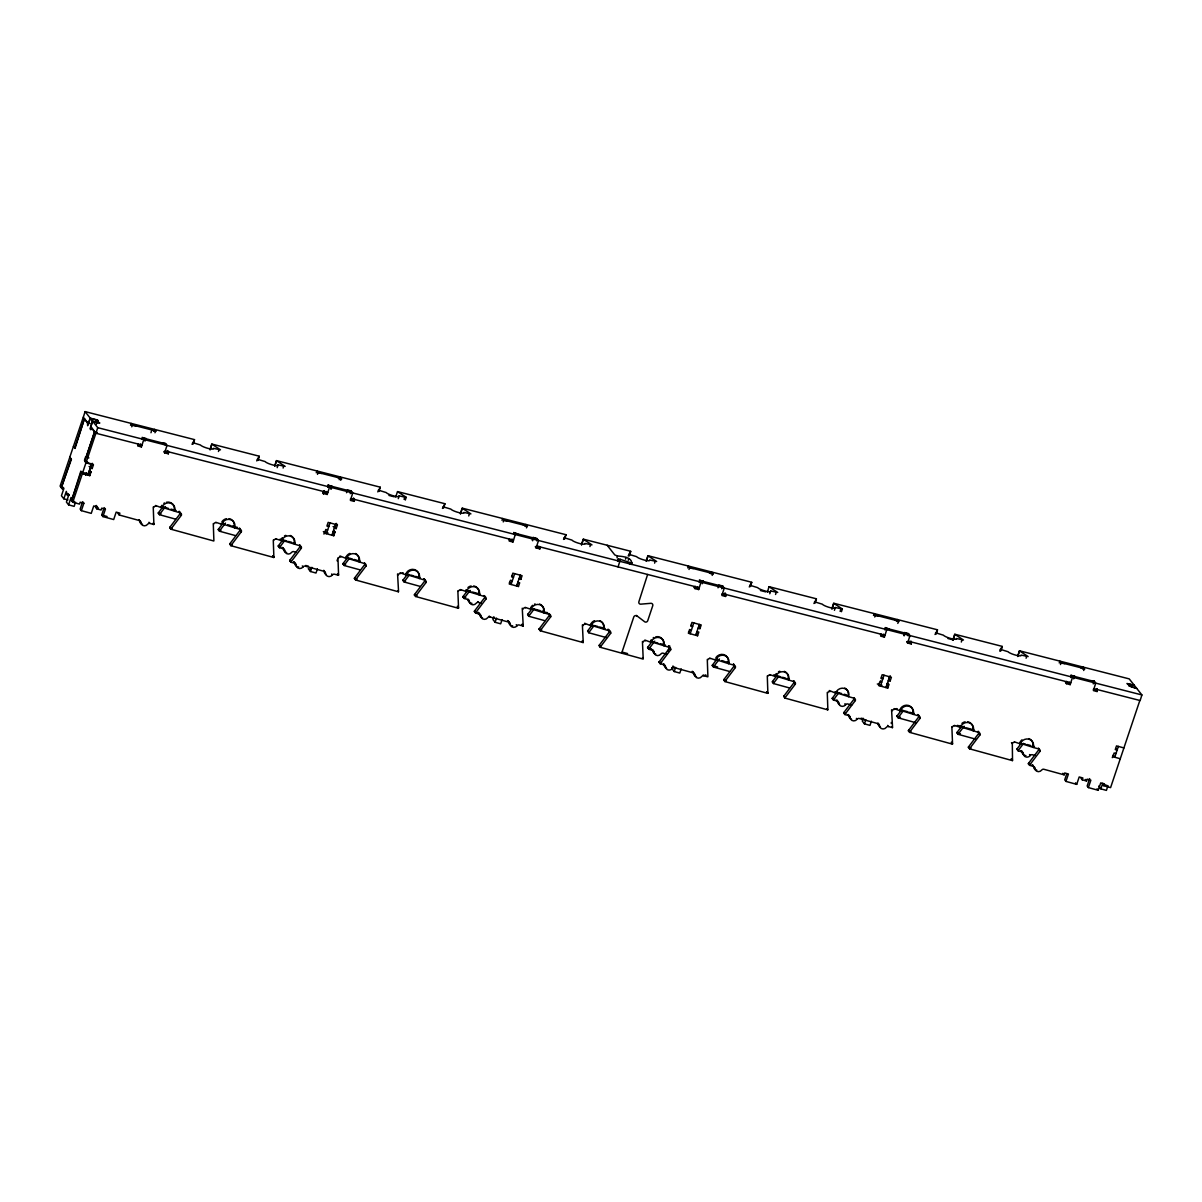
<?xml version="1.0" encoding="UTF-8"?>
<svg xmlns="http://www.w3.org/2000/svg" width="1202" height="1202" viewBox="0 0 1202 1202"><rect width="100%" height="100%" fill="white"/><g stroke="black" fill="none" stroke-linecap="round" stroke-linejoin="round"><path stroke-width="1.5" d="M405.299 500.047L406.186 497.252L397.667 491.753M83.329 417.199L85.087 411.61L194.484 439.616L193.056 444.154M85.087 411.61L90.225 418.131L88.467 423.72L83.284 417.199L69.806 457.151L71.444 459.224L61.332 487.712L71.023 458.848M96.265 424.291L97.152 421.496L99.826 422.999L92.614 421.151L90.856 426.74L95.995 433.261L142.031 445.04M96.566 422.773L97.437 419.979L90.225 418.131M92.614 421.151L97.753 427.672L86.018 462.815L93.41 464.843L92.163 468.555L90.315 468.044L89.173 471.439L91.021 471.95L89.789 475.646L82.382 473.618L81.165 472.055L71.549 500.663L72.766 502.226L79.542 504.089L80.158 502.226L83.855 503.247L81.375 510.655L91.247 513.374L93.726 505.967L97.422 506.974L96.806 508.837L101.088 510.009L101.704 508.161L105.4 509.167L102.921 516.59L113.694 519.549L116.173 512.127L119.869 513.149L119.238 514.997L139.447 520.556A1.983 1.878 -38.3 0 1 140.784 522.269A3.982 3.756 -38.3 0 0 147.741 524.192A1.983 1.878 -38.3 0 1 149.889 523.426L153.796 524.508A1.998 1.878 -38.3 0 0 153.886 523.952L153.225 507.019M130.522 425.268L131.123 423.404L132.761 425.478L136.066 425.899M131.754 426.815L132.34 424.952L155.554 430.902L154.968 432.765M146.283 438.865L142.152 437.393L143.789 439.466L141.43 446.904L137.719 445.957L137.929 443.613M141.43 446.904L140.213 445.356L140.649 443.959M142.121 439.301L142.557 437.904L165.771 443.854L165.335 445.251M144.991 441.134L145.878 438.339M150.971 432.735L151.843 429.94L155.975 431.413L154.337 429.339L153.736 431.202M168.49 451.366L168.37 453.8L164.644 452.853L167.003 445.401L165.38 443.328L162.075 442.892M168.37 453.8L167.138 452.252L167.694 450.51M192.035 444.319L194.529 439.752M209.959 449.623L211.732 444.034L259.151 456.174L257.829 460.366M210.155 449.788L211.928 444.199L220.477 449.833L213.415 448.331A6.972 1.352 17.5 0 1 208.352 448.481A6.972 1.352 17.5 0 1 200.418 444.995L192.59 442.576M218.448 451.501L218.989 449.758M256.702 460.877L259.181 456.294L257.859 460.486M274.627 466.166L276.385 460.591L380.238 487.171L378.946 491.483M275.048 465.64L276.58 460.757L285.144 466.391L278.083 464.873A6.972 1.352 17.5 0 1 273.019 465.024A6.972 1.352 17.5 0 1 265.086 461.553L257.348 459.239M277.196 467.668L278.083 464.873M283.101 468.044L283.657 466.301M316.276 472.807L316.862 470.944L318.5 473.017L321.805 473.453M317.508 474.369L318.094 472.506L341.308 478.441L340.722 480.304M331.151 489.199L332.022 486.404L327.906 484.932L329.543 487.005L327.184 494.458L323.473 493.511L323.593 491.062M327.184 494.458L325.952 492.895L326.403 491.513M327.725 487.321L328.311 485.458L351.525 491.393L350.939 493.256M330.73 488.673L331.617 485.878M339.204 479.688L340.076 476.893L341.714 478.967L337.597 477.495M346.522 492.715L347.408 489.92L351.119 490.882L352.757 492.955L350.398 500.393L354.109 501.354L354.695 499.491L353.704 498.229M350.233 493.676L351.119 490.882M354.109 501.354L352.877 499.792L353.358 498.289M377.774 491.873L380.268 487.291M395.713 497.162L397.471 491.573L444.89 503.713L443.613 508.04M398.283 498.665L399.169 495.87L406.201 497.418M404.082 499.386L404.743 497.297M442.441 508.416L444.935 503.848M460.366 513.72L462.139 508.13L565.977 534.71L564.549 539.247M460.561 513.885L462.334 508.296L470.899 513.9L463.837 512.428A6.972 1.352 17.5 0 1 458.758 512.578A6.972 1.352 17.5 0 1 450.825 509.092L443.102 506.778M468.735 515.943L469.396 513.855M502.015 520.361L502.616 518.498L504.254 520.571L507.56 520.992M503.247 521.908L503.833 520.045L527.047 525.995L526.461 527.858M517.777 533.943L513.645 532.486L515.282 534.559L512.923 541.997L509.212 541.05L509.423 538.706M512.923 541.997L511.706 540.449L512.142 539.052M513.615 534.394L514.05 532.997L537.264 538.947L536.678 540.81M525.229 526.296L525.83 524.433L527.468 526.506L523.336 525.034M532.261 540.269L533.147 537.474L536.858 538.421L538.496 540.494L536.137 547.947L539.863 548.893L540.449 547.03M532.681 540.78L533.147 537.474M539.863 548.893L538.962 546.294M563.528 539.413L566.022 534.845M581.452 544.716L583.21 539.127L630.644 551.267L629.202 555.805M581.648 544.882L583.406 539.292L591.97 544.882L584.908 543.424A6.972 1.352 17.5 0 1 579.845 543.574A6.972 1.352 17.5 0 1 571.912 540.089L564.069 537.67M589.927 546.594L590.482 544.837M617.002 557.758L617.543 556C621.81 556.331 633.274 557.067 631.546 564.459M619.586 561.033L620.142 559.291L618.189 558.975M618.068 566.893L619.826 561.319L618.113 559.14L617.588 560.913M625.461 559.155L626.017 557.412M628.18 555.97L630.674 551.387L629.352 555.579M628.24 560.267L628.796 558.524M629.548 564.339L630.103 562.596L620.142 559.291M646.12 561.259L647.878 555.685L751.716 582.264L750.439 586.576M646.526 560.733L648.073 555.85L656.638 561.484L649.576 559.967A6.972 1.352 17.5 0 1 644.512 560.117A6.972 1.352 17.5 0 1 636.579 556.646L628.841 554.317M647.623 574.466L638.878 601.736A1.983 1.878 -38.3 0 0 640.651 604.17L650.958 603.299A1.983 1.878 -38.3 0 1 652.746 605.718L647.728 620.713A1.983 1.878 -38.3 0 1 644.753 621.825L636.354 615.424M654.594 563.137L655.15 561.394M687.769 567.9L688.355 566.037L689.993 568.11L693.299 568.546M689.001 569.463L689.587 567.599L712.801 573.534L712.215 575.397M703.516 581.498L699.399 580.025L701.036 582.099L698.678 589.551L694.966 588.589L695.162 586.245M698.678 589.551L697.746 587.057M699.218 582.414L699.804 580.551L723.018 586.486L722.432 588.349M702.223 583.766L703.11 580.972M710.983 573.85L711.569 571.987L713.207 574.06L709.09 572.588M718.015 587.808L718.901 585.013L722.612 585.975L724.25 588.048L721.891 595.486L725.602 596.447L726.188 594.584L725.122 593.217M721.726 588.755L722.612 585.975M725.602 596.447L724.385 594.885L724.926 593.142M749.267 586.967L751.761 582.384M767.507 592.075L768.964 586.666L816.383 598.806L815.106 603.134M769.776 593.758L770.662 590.963L777.724 592.436L769.16 586.846M775.56 594.479L776.222 592.391M813.934 603.509L816.428 598.942M831.859 608.813L833.632 603.224L937.47 629.803L936.178 634.115M832.054 608.978L833.827 603.389L842.377 609.023L835.315 607.521A6.972 1.352 17.5 0 1 830.251 607.671A6.972 1.352 17.5 0 1 822.318 604.185L814.52 601.811M834.443 610.315L835.315 607.521M840.123 611.382L840.889 608.948M841.46 611.698L842.347 608.903M873.508 615.454L874.109 613.591L875.732 615.649L879.038 616.085M874.74 617.002L875.326 615.139L898.54 621.088L897.804 623.402M889.27 629.037L885.138 627.579L886.776 629.638L884.417 637.09L880.705 636.143L880.916 633.8M884.417 637.09L883.2 635.542L883.635 634.145M884.957 629.953L885.543 628.09L908.757 634.04L908.171 635.903M896.737 621.389L897.323 619.526L898.961 621.599L894.829 620.127M903.754 635.362L904.64 632.568L908.351 633.514L909.989 635.588L907.63 643.04L911.356 643.987L911.251 641.252M904.159 635.873L904.64 632.568M911.356 643.987L910.485 641.267M935.021 634.506L937.5 629.938M952.946 639.81L954.704 634.22L1002.137 646.36L1000.695 650.898M953.141 639.975L954.899 634.386L963.463 640.02L956.401 638.502A6.972 1.352 17.5 0 1 951.338 638.653A6.972 1.352 17.5 0 1 943.405 635.182L935.562 632.763M961.315 642.033L961.976 639.93M999.673 651.063L1002.168 646.481L1000.845 650.673M1017.613 656.352L1019.371 650.763L1129.234 678.89L1141.9 694.951L1140.142 700.541L1093.97 688.716M1017.809 656.517L1019.566 650.943L1028.131 656.562L1021.069 655.06A6.972 1.352 17.5 0 1 1015.99 655.21A6.972 1.352 17.5 0 1 1008.072 651.739L1000.229 649.32M1026.087 658.23L1026.643 656.487M1059.263 662.993L1059.848 661.13L1061.486 663.203L1064.792 663.639M1060.495 664.541L1061.081 662.678L1084.294 668.628L1083.708 670.491M1075.009 676.591L1070.892 675.118L1072.515 677.192L1070.171 684.644L1066.459 683.683L1066.655 681.339M1070.171 684.644L1069.239 682.15M1070.712 677.492L1071.298 675.629L1094.511 681.579L1093.925 683.442M1073.717 678.86L1074.603 676.065M1082.476 668.928L1083.062 667.08L1084.7 669.138L1080.583 667.681M1093.219 683.848L1094.105 681.053L1090.8 680.632M1097.306 689.182L1097.095 691.526L1093.384 690.579L1095.728 683.127L1094.105 681.053M1097.095 691.526L1095.878 689.978L1096.84 688.596M73.427 446.348L75.05 448.421L84.35 418.897L87.445 422.819L87.656 425.718L90.135 418.296L95.664 419.829L98.053 422.849L92.509 421.316L90.135 418.296M67.973 499.942L63.826 498.8L66.305 491.393L67.447 495.479L68.078 493.631L68.89 494.668L66.41 502.075L68.589 504.84L74.133 506.373L75.531 502.196M92.509 421.316L90.03 428.738L90.856 429.775L91.472 427.912L94.567 431.849L97.347 432.615M68.589 504.84L71.068 497.433L71.549 500.663L74.314 501.429M71.549 500.663L80.834 471.139L82.472 473.212L88.016 474.745L91.637 463.927L86.093 462.409L84.456 460.336L85.703 456.625L88.873 457.902M86.108 457.151L94.567 431.849L84.786 461.252L86.018 462.815M82.472 473.212L86.093 462.409M85.552 475.136L86.379 472.671L88.016 474.745M89.789 475.646L88.557 474.099L89.804 470.388L91.021 471.95M92.163 468.555L90.931 466.992L92.178 463.281L93.41 464.843M96.806 508.837L95.574 507.274L96.19 505.426L97.422 506.974M102.921 516.59L101.689 515.027L104.168 507.62L105.4 509.167M323.398 493.992L324.525 490.611M317.388 568.862L316.006 573.023L310.462 571.506L311.859 567.329M323.939 534.094L324.765 531.63L326.403 533.703L330.024 522.885M331.947 535.221L335.568 524.403M336.169 528.625L334.937 527.062L336.184 523.366L337.416 524.913L336.169 528.625L334.321 528.114M333.795 535.731L335.027 532.02L333.81 530.473L332.563 534.169L333.795 535.731L324.555 533.192L325.802 529.481L327.65 529.992M493.872 616.731L492.94 619.511L495.119 622.29L500.663 623.808L502.06 619.631M495.119 622.29L496.516 618.113M514.681 573.67L511.075 584.472L509.438 582.399M516.605 586.005L520.226 575.187M518.062 582.489L517.236 584.953L518.453 586.516L519.7 582.805L517.852 582.294M520.436 575.382L519.61 577.846L520.842 579.409L522.074 575.698L512.848 573.159L511.601 576.87L513.449 577.366L512.217 575.818M621.674 653.167L633.755 617.032A1.983 1.878 -38.3 0 1 636.729 615.905M668.102 651.033L669.799 645.985M672.985 665.998L672.068 668.778L674.247 671.542L679.791 673.06L681.188 668.898M674.247 671.542L675.644 667.365M693.809 622.921L690.188 633.739L688.566 631.666M695.733 635.257L699.354 624.454M697.175 631.741L696.349 634.22L697.581 635.768L698.828 632.057L696.98 631.546M699.564 624.634L698.738 627.113L699.955 628.661L701.202 624.95L691.961 622.411L690.729 626.122L692.577 626.633L691.345 625.07M863.201 718.3L862.27 721.08L864.448 723.844L869.993 725.377L871.39 721.2M864.448 723.844L865.846 719.682M884.011 675.223L880.405 686.042L878.767 683.968M885.934 687.559L889.555 676.756M887.797 682.811L886.565 686.522L887.782 688.07L889.029 684.359L887.181 683.863M890.171 675.704L888.939 679.415L890.156 680.963L891.403 677.267L882.163 674.728L880.931 678.424L882.779 678.935L881.547 677.387M1032.383 765.043L1034.787 768.123A3.982 3.756 -38.3 0 0 1041.743 770.031A1.983 1.878 -38.3 0 1 1043.907 769.28L1064.116 774.839L1064.732 772.976L1068.428 773.998L1065.949 781.405L1076.707 784.365L1079.201 776.958L1082.882 777.979L1082.266 779.828L1086.548 780.999L1087.164 779.151L1090.86 780.173L1088.381 787.58L1098.252 790.3L1100.732 782.878L1104.428 783.899L1103.812 785.747L1110.588 787.611L1139.842 700.465M1066.7 773.923L1064.717 779.858L1065.949 781.405M1089.643 778.611L1087.149 786.033L1088.381 787.58M1107.793 786.213L1106.411 790.39L1100.867 788.858L1102.73 783.298M1112.286 757.636L1113.112 755.157L1114.75 757.23L1118.371 746.412M69.791 457.301L60.1 486.164L62.489 489.184L63.105 487.336L63.916 488.373L61.437 495.78L63.826 498.8M74.659 448.045L84.501 418.747M72.766 502.226L82.382 473.618M175.552 519.129L159.49 514.711L158.258 513.149A1.998 1.878 -38.3 0 1 158.514 512.653L162.976 506.748M159.49 514.711A1.998 1.878 -38.3 0 1 159.746 514.201L165.485 506.613M213.28 523.621L213.881 540.449A1.998 1.878 -38.3 0 1 213.776 540.99L170.939 529.211L169.707 527.663A1.998 1.878 -38.3 0 1 169.963 527.152L180.15 513.66A1.983 1.878 -38.3 0 0 180.195 512.563M170.939 529.211A1.998 1.878 -38.3 0 1 171.195 528.7L181.382 515.222A1.983 1.878 -38.3 0 0 180.15 512.863L179.008 511.406M235.547 535.626L219.47 531.209L218.253 529.646A1.998 1.878 -38.3 0 1 218.509 529.135L222.956 523.246M219.47 531.209A1.998 1.878 -38.3 0 1 219.726 530.698L225.465 523.11M273.275 540.104L273.861 556.947A1.998 1.878 -38.3 0 1 273.755 557.488L230.919 545.708L229.687 544.16A1.998 1.878 -38.3 0 1 229.943 543.65L240.145 530.157A1.983 1.878 -38.3 0 0 239.694 528.249M230.919 545.708A1.998 1.878 -38.3 0 1 231.175 545.197L241.362 531.72A1.983 1.878 -38.3 0 0 240.145 529.361L239.303 528.294M296.233 552.319L293.799 551.643A1.983 1.878 -38.3 0 0 291.65 552.394A3.982 3.756 -38.3 0 1 284.679 550.486A1.983 1.878 -38.3 0 0 283.356 548.773L279.465 547.706L278.233 546.144A1.998 1.878 -38.3 0 1 278.488 545.633L282.951 539.743M284.814 540.449L279.72 547.195L278.488 545.633M337.957 557.893L338.558 574.736A1.998 1.878 -38.3 0 1 338.453 575.277L334.562 574.21A1.983 1.878 -38.3 0 0 332.413 574.962A3.982 3.756 -38.3 0 1 325.441 573.053A1.983 1.878 -38.3 0 0 324.119 571.341L305.248 566.157A1.983 1.878 -38.3 0 0 303.084 566.908A3.982 3.756 -38.3 0 1 296.128 564.985A1.983 1.878 -38.3 0 0 294.806 563.272L290.899 562.205L289.682 560.658A1.983 1.878 -38.3 0 1 289.937 560.147L300.124 546.655A1.983 1.878 -38.3 0 0 299.929 545.032M290.899 562.205A1.983 1.878 -38.3 0 1 291.154 561.695L301.356 548.217A1.983 1.878 -38.3 0 0 300.124 545.858L299.508 545.077M360.224 569.913L344.148 565.496L342.931 563.933A1.998 1.878 -38.3 0 1 343.186 563.422L347.648 557.533M344.148 565.496A1.998 1.878 -38.3 0 1 344.403 564.985L349.512 558.239M397.562 573.91L398.538 591.234A1.998 1.878 -38.3 0 1 398.433 591.775L355.597 579.995L354.38 578.447A1.998 1.878 -38.3 0 1 354.62 577.937L364.822 564.444A1.983 1.878 -38.3 0 0 364.792 563.167M355.597 579.995A1.998 1.878 -38.3 0 1 355.852 579.484L366.039 566.007A1.983 1.878 -38.3 0 0 364.822 563.648L364.431 563.152M420.204 586.411L404.142 581.993L402.91 580.431A1.998 1.878 -38.3 0 1 403.166 579.92L407.628 574.03M404.142 581.993A1.998 1.878 -38.3 0 1 404.398 581.483L409.491 574.736M457.857 590.798L458.533 607.716A1.998 1.878 -38.3 0 1 458.428 608.272L415.576 596.492L414.359 594.945A1.998 1.878 -38.3 0 1 414.615 594.434L424.802 580.942A1.983 1.878 -38.3 0 0 424.066 578.793M415.576 596.492A1.998 1.878 -38.3 0 1 415.832 595.982L426.034 582.504A1.983 1.878 -38.3 0 0 424.802 580.13L423.735 578.778M481.386 603.224L478.471 602.427A1.983 1.878 -38.3 0 0 476.308 603.179A3.982 3.756 -38.3 0 1 469.351 601.27A1.983 1.878 -38.3 0 0 468.014 599.558L464.122 598.476L462.905 596.928A1.998 1.878 -38.3 0 1 463.161 596.417L467.608 590.513M464.122 598.476A1.998 1.878 -38.3 0 1 464.378 597.98L470.117 590.392M482.498 617.708A3.982 3.756 -38.3 0 1 479.568 614.222L475.571 612.99L474.339 611.427A1.983 1.878 -38.3 0 1 474.595 610.932L484.782 597.439A1.983 1.878 -38.3 0 0 484.466 595.651M475.571 612.99A1.983 1.878 -38.3 0 1 475.827 612.479L486.014 598.987A1.983 1.878 -38.3 0 0 484.782 596.628L483.94 595.561M544.882 620.698L528.82 616.265L527.588 614.718A1.998 1.878 -38.3 0 1 527.843 614.207L531.675 609.159M528.82 616.265A1.998 1.878 -38.3 0 1 529.075 615.77L534.169 609.023M582.384 624.89L583.21 642.003A1.998 1.878 -38.3 0 1 583.105 642.559L540.269 630.78L539.037 629.217A1.998 1.878 -38.3 0 1 539.292 628.721L549.479 615.229A1.983 1.878 -38.3 0 0 549.284 613.606M540.269 630.78A1.998 1.878 -38.3 0 1 540.524 630.269L550.711 616.791A1.983 1.878 -38.3 0 0 549.479 614.417L548.863 613.651M606.649 637.676L588.8 632.763L587.583 631.215A1.998 1.878 -38.3 0 1 587.838 630.704L592.285 624.8M588.8 632.763A1.998 1.878 -38.3 0 1 589.055 632.252L594.149 625.521M642.439 641.477L643.19 658.501A1.998 1.878 -38.3 0 1 643.085 659.057L600.249 647.277L599.017 645.714A1.998 1.878 -38.3 0 1 599.272 645.204L609.474 631.726A1.983 1.878 -38.3 0 0 609.444 630.449M600.249 647.277A1.998 1.878 -38.3 0 1 600.504 646.766L610.691 633.274A1.983 1.878 -38.3 0 0 609.474 630.915L609.083 630.434M667.02 654.279L663.128 653.212A1.983 1.878 -38.3 0 0 660.98 653.963A3.982 3.756 -38.3 0 1 654.008 652.055A1.983 1.878 -38.3 0 0 652.686 650.342L648.795 649.26L647.562 647.713A1.998 1.878 -38.3 0 1 647.818 647.202L652.28 641.297M648.795 649.26A1.998 1.878 -38.3 0 1 649.05 648.749L654.774 641.162M707.287 659.462L707.888 676.29A1.998 1.878 -38.3 0 1 707.783 676.846L703.891 675.779A1.983 1.878 -38.3 0 0 701.728 676.531A3.982 3.756 -38.3 0 1 694.771 674.622A1.983 1.878 -38.3 0 0 693.449 672.91L674.577 667.711A1.983 1.878 -38.3 0 0 672.414 668.477A3.982 3.756 -38.3 0 1 665.457 666.554A1.983 1.878 -38.3 0 0 664.12 664.841L660.229 663.774L659.012 662.212A1.998 1.878 -38.3 0 1 659.267 661.701L669.454 648.224A1.983 1.878 -38.3 0 0 668.718 646.075M660.229 663.774A1.998 1.878 -38.3 0 1 660.484 663.264L670.686 649.771A1.983 1.878 -38.3 0 0 669.454 647.412L668.372 646.06M729.554 671.467L713.477 667.05L712.26 665.502A1.998 1.878 -38.3 0 1 712.516 664.991L716.963 659.087M713.477 667.05A1.998 1.878 -38.3 0 1 713.733 666.539L719.472 658.966M767.282 675.96L767.868 692.788A1.998 1.878 -38.3 0 1 767.762 693.344L724.926 681.564L723.694 680.001A1.998 1.878 -38.3 0 1 723.95 679.491L734.152 666.013A1.983 1.878 -38.3 0 0 733.701 664.09M724.926 681.564A1.998 1.878 -38.3 0 1 725.182 681.053L735.369 667.561A1.983 1.878 -38.3 0 0 734.152 665.202L733.31 664.135M789.534 687.965L773.472 683.547L772.24 682A1.998 1.878 -38.3 0 1 772.495 681.489L776.958 675.584M773.472 683.547A1.998 1.878 -38.3 0 1 773.727 683.037L778.821 676.305M827.261 692.457L827.847 709.285A1.998 1.878 -38.3 0 1 827.757 709.841L784.906 698.062L783.689 696.499A1.998 1.878 -38.3 0 1 783.944 695.988L794.131 682.511A1.983 1.878 -38.3 0 0 793.936 680.873M784.906 698.062A1.998 1.878 -38.3 0 1 785.161 697.551L795.363 684.058A1.983 1.878 -38.3 0 0 794.131 681.699L793.515 680.918M851.692 705.063L847.801 703.981A1.983 1.878 -38.3 0 0 845.637 704.748A3.982 3.756 -38.3 0 1 838.68 702.824A1.983 1.878 -38.3 0 0 837.343 701.112L833.452 700.045L832.22 698.497A1.998 1.878 -38.3 0 1 832.475 697.986L836.938 692.082M833.452 700.045A1.998 1.878 -38.3 0 1 833.707 699.534L838.801 692.788M891.568 709.766L892.545 727.075A1.998 1.878 -38.3 0 1 892.455 727.631L888.548 726.549A1.983 1.878 -38.3 0 0 886.4 727.315A3.982 3.756 -38.3 0 1 879.428 725.392A1.983 1.878 -38.3 0 0 878.106 723.679L859.235 718.495A1.983 1.878 -38.3 0 0 857.086 719.247A3.982 3.756 -38.3 0 1 850.114 717.339A1.983 1.878 -38.3 0 0 848.792 715.626L844.901 714.544L843.669 712.996A1.998 1.878 -38.3 0 1 843.924 712.486L854.111 699.008A1.983 1.878 -38.3 0 0 854.096 697.716M844.901 714.529A1.998 1.878 -38.3 0 1 845.156 714.048L855.343 700.556A1.983 1.878 -38.3 0 0 854.111 698.197L853.736 697.716M915.999 722.748L898.149 717.834L896.917 716.287A1.998 1.878 -38.3 0 1 897.173 715.776L901.635 709.871M898.149 717.834A1.998 1.878 -38.3 0 1 898.405 717.324L903.498 710.577M951.864 726.639L952.54 743.572A1.998 1.878 -38.3 0 1 952.435 744.128L909.583 732.349L908.366 730.786A1.998 1.878 -38.3 0 1 908.622 730.275L918.809 716.798A1.983 1.878 -38.3 0 0 917.907 714.559M909.583 732.349A1.998 1.878 -38.3 0 1 909.839 731.838L920.041 718.345A1.983 1.878 -38.3 0 0 918.809 715.986L917.742 714.619M975.979 739.23L958.129 734.332L956.912 732.784A1.983 1.878 -38.3 0 1 957.168 732.273L961.615 726.369L964.755 727.405M958.129 734.332A1.983 1.878 -38.3 0 1 958.385 733.821L964.124 726.233M1011.468 742.641L1012.309 743.707L1012.52 760.055A1.998 1.878 -38.3 0 1 1012.43 760.611L969.578 748.831L968.346 747.283A1.983 1.878 -38.3 0 1 968.602 746.773L978.789 733.295A1.983 1.878 -38.3 0 0 978.353 731.372M969.578 748.831A1.983 1.878 -38.3 0 1 969.834 748.335L980.021 734.843A1.983 1.878 -38.3 0 0 978.789 732.484L977.947 731.417M1035.057 755.472L1032.458 754.751A1.983 1.878 -38.3 0 0 1030.309 755.517A3.982 3.756 -38.3 0 1 1023.338 753.594A1.983 1.878 -38.3 0 0 1022.016 751.881L1018.124 750.814L1016.892 749.252A1.998 1.878 -38.3 0 1 1017.147 748.756L1020.979 743.692M1018.124 750.814A1.998 1.878 -38.3 0 1 1018.379 750.303L1023.473 743.557M1034.787 768.123A1.983 1.878 -38.3 0 0 1033.45 766.41L1029.573 765.313L1028.341 763.766A1.998 1.878 -38.3 0 1 1028.596 763.255L1038.783 749.763A1.983 1.878 -38.3 0 0 1038.678 748.305M1029.573 765.298A1.998 1.878 -38.3 0 1 1029.813 764.803L1040.015 751.325A1.983 1.878 -38.3 0 0 1038.783 748.966L1038.243 748.29M632.087 562.897L630.103 562.596M617.452 555.985L614.793 554.933L607.16 545.257M1134.372 685.41L1126.95 683.502L1129.625 685.02M96.4 420.55L98.264 421.016L97.437 419.979M388.922 495.434L394.331 496.817M760.415 590.528L765.824 591.91M947.957 638.532L953.381 639.915M1130.361 685.966L1128.513 685.501L1136.761 688.43M97.753 427.672L1141.9 694.951M165.245 450.99L327.77 492.595M350.984 498.529L513.524 540.134M536.738 546.084L699.263 587.688M722.477 593.623L885.003 635.227M908.231 641.177L1070.757 682.781M137.659 444.71L140.213 445.356M164.118 451.471L167.138 452.252M322.707 492.069L325.952 492.895M350.338 499.146L352.877 499.792M509.152 539.788L511.706 540.449M535.386 546.504L538.631 547.346M694.2 587.162L697.445 587.988M721.831 594.239L724.385 594.885M880.405 634.821L883.2 635.542M906.879 641.598L910.124 642.439M1065.453 682.195L1068.939 683.082M1093.324 689.317L1095.878 689.978M1134.147 685.305L1128.603 683.788L1130.992 686.808L1136.521 688.325M87.445 422.819L90.225 423.585M337.416 524.913L328.176 522.374L326.944 526.085L328.777 526.596L327.56 525.034M333.104 526.566L334.937 527.062M518.994 578.898L520.842 579.409M698.107 628.15L699.955 628.661M888.323 680.452L890.156 680.963M84.786 461.252L87.566 462.019M1123.9 747.944L1116.508 745.901L1115.261 749.612L1117.109 750.123L1115.892 748.576M333.194 531.509L335.027 532.02M512.307 580.776L510.459 580.265L509.227 583.977L518.453 586.516M691.435 630.028L689.587 629.517L688.355 633.229L697.581 635.768M89.098 466.481L90.931 466.992M323.338 531.63L327.951 532.907M877.325 683.983L881.937 685.245M887.782 688.07L878.557 685.531L879.789 681.819L881.637 682.33L880.42 680.783M1115.967 753.519L1114.134 753.008L1112.887 756.719L1120.279 758.747M81.165 472.055L88.557 474.099M162.075 506.673L165.305 507.56M166.116 507.785L168.535 508.446M170.969 509.122L176.153 510.55M222.866 523.396L225.3 524.057M227.719 524.718L230.138 525.394M231.761 525.83L235.111 526.746M236.148 527.047L237.53 527.423M280.081 539.127L282.861 539.878M284.468 540.329L286.902 540.99M288.51 541.441L291.74 542.327M293.363 542.778L295.091 543.244M345.936 557.232L348.355 557.893M349.977 558.344L352.396 559.005M354.019 559.456L357.249 560.342M358.752 560.748L360.134 561.139M402.339 572.738L403.376 573.023M406.727 573.955L409.146 574.616M410.768 575.067L413.999 575.953M415.607 576.389L420.114 577.636M468.329 590.888L470.748 591.549M472.371 592L475.601 592.887M476.413 593.112L480.094 594.134M533.823 608.903L537.054 609.79M537.865 610.015L540.299 610.676M541.907 611.127L545.137 612.013M546.519 612.389L547.571 612.674M590.588 624.514L593.007 625.175M594.629 625.626L597.86 626.512M599.467 626.948L601.886 627.624M602.698 627.835L605.132 628.511M607.896 629.262L608.242 629.367A1.983 1.878 -38.3 0 1 608.873 629.683M651.379 641.222L654.609 642.108M656.217 642.559L657.84 643.01M660.259 643.671L665.457 645.098M716.873 659.237L719.307 659.898M721.726 660.574L724.145 661.235M725.768 661.686L729.118 662.602M773.742 674.878L776.868 675.734M778.475 676.185L780.909 676.846M782.517 677.282L785.747 678.183M787.37 678.619L789.098 679.1M838.47 692.668L835.225 691.781A6.972 6.566 -38.3 0 0 835.044 692.337L835.645 693.118A6.972 6.566 -38.3 0 1 844.285 688.4A6.972 6.566 -38.3 0 1 848.582 696.679L854.111 698.197M839.266 692.893L841.701 693.569M844.12 694.23L846.539 694.891M896.346 708.594L897.383 708.88M900.734 709.796L903.153 710.457M904.775 710.908L908.006 711.794M909.613 712.245L914.121 713.477M957.378 725.377L958.76 725.753M966.378 727.856L969.608 728.743M970.42 728.953L974.101 729.975M1023.127 743.437L1025.561 744.113M1027.169 744.549L1030.399 745.435M1032.022 745.886L1034.441 746.547M161.924 505.291A6.972 6.566 -38.3 0 0 161.068 507.004L180.15 512.863M234.6 527.828L221.063 523.501L221.679 524.282A6.972 6.566 -38.3 0 1 230.303 519.564A6.972 6.566 -38.3 0 1 234.6 527.828L240.145 529.361M282.305 537.73A6.972 6.566 -38.3 0 0 281.043 539.998L300.124 545.858M349.812 553.401A6.972 6.566 -38.3 0 0 345.74 557.788L364.822 563.648M418.657 577.831A6.972 6.566 -38.3 0 0 414.359 569.568A6.972 6.566 -38.3 0 0 405.72 574.286L424.802 580.13M466.211 589.626A6.972 6.566 -38.3 0 0 465.715 590.783L484.782 596.628M543.935 612.9L530.398 608.573L531.014 609.339A6.972 6.566 -38.3 0 1 539.653 604.636A6.972 6.566 -38.3 0 1 543.935 612.9L549.479 614.417M594.464 620.683A6.972 6.566 -38.3 0 0 590.392 625.07L609.474 630.915M651.214 639.84A6.972 6.566 -38.3 0 0 650.372 641.552L669.454 647.412M728.607 663.684L715.07 659.342L715.686 660.123A6.972 6.566 -38.3 0 1 724.31 655.421A6.972 6.566 -38.3 0 1 728.607 663.684L734.152 665.202M776.312 673.586A6.972 6.566 -38.3 0 0 775.05 675.84L794.131 681.699M835.044 692.337L848.582 696.679M912.664 713.688A6.972 6.566 -38.3 0 0 908.366 705.424A6.972 6.566 -38.3 0 0 899.727 710.127L918.809 715.986M960.218 725.482A6.972 6.566 -38.3 0 0 959.722 726.624L978.789 732.484M1033.239 747.434L1019.702 743.106L1020.318 743.888A6.972 6.566 -38.3 0 1 1028.942 739.185A6.972 6.566 -38.3 0 1 1033.239 747.434L1038.783 748.966M155.539 505.486L161.684 507.785A6.972 6.566 -38.3 0 1 170.323 503.067A6.972 6.566 -38.3 0 1 174.621 511.331M215.744 522.269L221.679 524.282M275.739 538.766L281.659 540.78A6.972 6.566 -38.3 0 1 290.298 536.062A6.972 6.566 -38.3 0 1 294.58 544.326M339.971 555.97L346.356 558.569A6.972 6.566 -38.3 0 1 354.981 553.852A6.972 6.566 -38.3 0 1 359.278 562.115M400.191 572.753L406.336 575.052A6.972 6.566 -38.3 0 1 414.975 570.349A6.972 6.566 -38.3 0 1 419.258 578.613M460.396 589.551L466.316 591.549A6.972 6.566 -38.3 0 1 474.955 586.846A6.972 6.566 -38.3 0 1 479.252 595.11M525.094 607.341L531.014 609.339M584.623 623.252L591.008 625.836A6.972 6.566 -38.3 0 1 599.633 621.133A6.972 6.566 -38.3 0 1 603.93 629.397M644.828 640.035L650.988 642.334A6.972 6.566 -38.3 0 1 659.613 637.631A6.972 6.566 -38.3 0 1 663.91 645.895M709.751 658.11L715.686 660.123M769.746 674.607L775.666 676.621A6.972 6.566 -38.3 0 1 784.305 671.918A6.972 6.566 -38.3 0 1 788.587 680.182M829.26 690.519L835.645 693.118M894.198 708.609L900.343 710.908A6.972 6.566 -38.3 0 1 908.982 706.205A6.972 6.566 -38.3 0 1 913.265 714.469M954.403 725.392L960.323 727.405A6.972 6.566 -38.3 0 1 968.962 722.687A6.972 6.566 -38.3 0 1 973.259 730.951M1014.398 741.874L1020.318 743.888M158.258 513.149L160.948 513.885M218.253 529.646L220.928 530.382M278.233 546.144L280.667 546.82M342.931 563.933L345.605 564.67M402.91 580.431L405.585 581.167M462.905 596.928L465.82 597.725M647.562 647.713L651.454 648.779M712.26 665.502L717.609 666.975M832.22 698.497L834.819 699.203M896.917 716.287L900.493 717.263M956.912 732.784L960.473 733.761M66.501 494.277L69.28 495.044M95.574 507.274L98.429 508.055M169.707 527.663L172.382 528.399M229.687 544.16L232.377 544.897M289.682 560.658L291.38 561.124M354.38 578.447L357.054 579.184M414.359 594.945L417.034 595.681M474.339 611.427L476.533 612.043M477.99 612.434L478.231 612.509A1.983 1.878 -38.3 0 1 478.982 612.915M521.653 624.439L523.125 626.062A1.998 1.878 -38.3 0 0 523.216 625.506L522.239 608.197M539.037 629.217L541.711 629.968M622.23 652.1L627.579 653.572M659.012 662.212L661.686 662.948M705.093 674.893L706.07 675.163M723.694 680.001L726.384 680.738M843.669 712.996L845.622 713.537M908.366 730.786L911.041 731.522M968.346 747.283L971.021 748.02M1107.974 785.823L1103.541 784.335M305.684 565.466L308.463 566.217M861.068 718.18L863.832 718.946M478.231 612.509L480.785 615.77A3.982 3.756 -38.3 0 0 487.757 617.693A1.983 1.878 -38.3 0 1 489.905 616.927L508.777 622.125A1.983 1.878 -38.3 0 1 510.114 623.838A3.982 3.756 -38.3 0 0 517.07 625.746A1.983 1.878 -38.3 0 1 519.219 624.995L523.125 626.062M311.048 569.493L308.268 568.726L310.462 571.506M101.689 515.027L107.083 516.514M1028.341 763.766L1030.775 764.442M749.823 585.224L757.651 587.643A6.972 1.352 17.5 0 0 765.584 591.114A6.972 1.352 17.5 0 0 770.662 590.963M378.329 490.131L386.173 492.55A6.972 1.352 17.5 0 0 394.091 496.02A6.972 1.352 17.5 0 0 399.169 495.87M1065.618 682.616L1066.459 683.683M1102.58 784.2L1103.812 785.747M1098.673 786.093L1100.867 788.858M1097.035 788.737L1098.252 790.3M1085.316 779.452L1086.548 780.999M1081.034 778.265L1082.266 779.828M1075.489 782.818L1076.707 784.365M1062.884 773.277L1064.116 774.839M1038.783 749.763L1040.015 751.325M1029.543 754.54L1030.309 755.517M1021.024 750.619L1023.338 753.594M1017.147 748.756L1018.379 750.303M1028.596 763.255L1029.813 764.803M1011.453 758.687L1012.52 760.055M1011.198 759.048L1012.43 760.611M906.954 642.168L907.63 643.04M978.789 733.295L980.021 734.843M959.722 726.624L960.323 727.405M957.168 732.273L958.385 733.821M968.602 746.773L969.834 748.335M951.383 742.115L952.54 743.572M951.353 742.761L952.435 744.128M918.809 716.798L920.041 718.345M899.727 710.127L900.343 710.908M897.173 715.776L898.405 717.324M908.622 730.275L909.839 731.838M891.689 726.654L892.455 727.631M887.632 725.392L888.548 726.549M878.001 723.018A1.983 1.878 -38.3 0 1 878.211 723.844L879.428 725.392M854.111 699.008L855.343 700.556M844.871 703.771L845.637 704.748M856.395 718.375L857.086 719.247M836.577 700.15L838.68 702.824M847.951 714.559L850.114 717.339M832.475 697.986L833.707 699.534M843.924 712.486L845.156 714.048M826.751 708.579L827.757 709.841M794.131 682.511L795.363 684.058M775.05 675.84L775.666 676.621M772.495 681.489L773.727 683.037M783.944 695.988L785.161 697.551M694.125 587.523L694.966 588.589M767.026 691.721L767.868 692.788M766.545 691.781L767.762 693.344M734.152 666.013L735.369 667.561M712.516 664.991L713.733 666.539M723.95 679.491L725.182 681.053M703.2 674.908L703.891 675.779M694.771 674.622L692.217 671.347A1.983 1.878 -38.3 0 1 692.968 671.768M669.454 648.224L670.686 649.771M673.661 666.554L674.577 667.711M671.813 667.696L672.414 668.477M650.372 641.552L650.988 642.334M652.145 649.651L654.008 652.055M663.519 664.06L665.457 666.554M647.818 647.202L649.05 648.749M659.267 661.701L660.484 663.264M642.499 657.629L643.19 658.501M609.474 631.726L610.691 633.274M535.446 547.075L536.137 547.947M590.392 625.07L591.008 625.836M587.838 630.704L589.055 632.252M599.272 645.204L600.504 646.766M582.369 640.936L583.21 642.003M582.114 641.297L583.105 642.559M549.479 615.229L550.711 616.791M527.843 614.207L529.075 615.77M539.292 628.721L540.524 630.269M522.299 624.349L523.216 625.506M516.229 624.679L517.07 625.746M507.56 620.563L510.114 623.838M484.782 597.439L486.014 598.987M477.855 601.646L478.471 602.427M489.214 616.055L489.905 616.927M465.715 590.783L466.316 591.549M468.029 599.152A1.983 1.878 -38.3 0 1 468.119 599.708L469.351 601.27M463.161 596.417L464.378 597.98M474.595 610.932L475.827 612.479M457.376 606.259L458.533 607.716M457.346 606.92L458.428 608.272M424.802 580.942L426.034 582.504M405.72 574.286L406.336 575.052M403.166 579.92L404.398 581.483M414.615 594.434L415.832 595.982M322.707 492.535L323.473 493.511M397.667 590.813L398.433 591.775M364.822 564.444L366.039 566.007M345.74 557.788L346.356 558.569M343.186 563.422L344.403 564.985M354.62 577.937L355.852 579.484M337.942 573.955L338.558 574.736M337.386 573.925L338.453 575.277M331.647 574L332.413 574.962M323.744 570.304A1.983 1.878 -38.3 0 1 324.209 571.506L325.441 573.053M300.124 546.655L301.356 548.217M302.318 565.932L303.084 566.908M281.043 539.998L281.659 540.78M282.365 547.511L284.679 550.486M293.724 561.92L296.128 564.985M289.937 560.147L291.154 561.695M273.094 555.97L273.861 556.947M272.538 555.94L273.755 557.488M240.145 530.157L241.362 531.72M164.043 452.072L164.644 452.853M218.509 529.135L219.726 530.698M229.943 543.65L231.175 545.197M180.15 513.66L181.382 515.222M161.068 507.004L161.684 507.785M158.514 512.653L159.746 514.201M169.963 527.152L171.195 528.7M153.285 523.17L153.886 523.952M152.954 523.426L153.796 524.508M148.973 522.269L149.889 523.426M138.921 519.88L140.784 522.269M118.021 513.449L119.238 514.997M83.855 503.247L82.622 501.685L80.143 509.107L81.375 510.655M891.283 722.462L891.298 723.484M337.161 559.892L337.176 560.913M139.342 519.88A1.983 1.878 -38.3 0 1 139.552 520.721A3.982 3.756 -38.3 0 0 142.482 524.207M153.676 507.605A1.983 1.878 -38.3 0 1 156.155 506.252M179.248 511.436A1.983 1.878 -38.3 0 1 179.714 511.752M213.671 524.102A1.983 1.878 -38.3 0 1 216.135 522.75M273.65 540.6A1.983 1.878 -38.3 0 1 276.114 539.247M294.084 561.95A1.983 1.878 -38.3 0 1 294.896 563.438A3.982 3.756 -38.3 0 0 298.697 566.998M326.343 574.736A3.982 3.756 -38.3 0 1 324.209 571.506M338.348 558.389A1.983 1.878 -38.3 0 1 340.812 557.037M398.328 574.887A1.983 1.878 -38.3 0 1 400.792 573.534M458.323 591.384A1.983 1.878 -38.3 0 1 460.787 590.032M480.785 615.77A1.983 1.878 -38.3 0 0 479.463 614.057A1.983 1.878 -38.3 0 0 479.463 613.666M508.07 620.803A1.983 1.878 -38.3 0 1 508.882 622.275A3.982 3.756 -38.3 0 0 512.683 625.851M523.005 609.174A1.983 1.878 -38.3 0 1 525.469 607.821M583 625.656A1.983 1.878 -38.3 0 1 585.464 624.319M600.159 620.788A6.972 6.566 -38.3 0 1 603.314 628.616M539.608 604.05A6.972 6.566 -38.3 0 1 543.334 612.118M530.623 607.987A6.972 6.566 -38.3 0 1 532.651 605.312M534.484 604.185A6.972 6.566 -38.3 0 1 535.145 603.945M473.753 585.93A6.972 6.566 -38.3 0 1 478.636 594.329M467.954 587.523A6.972 6.566 -38.3 0 1 471.139 585.975M355.507 553.506A6.972 6.566 -38.3 0 1 358.662 561.334M290.253 535.476A6.972 6.566 -38.3 0 1 293.964 543.544M284.468 535.927A6.972 6.566 -38.3 0 1 285.791 535.371M229.101 518.663A6.972 6.566 -38.3 0 1 233.984 527.062M221.904 521.788A6.972 6.566 -38.3 0 1 226.487 518.693M166.492 502.211A6.972 6.566 -38.3 0 1 174.005 510.565M163.893 503.307A6.972 6.566 -38.3 0 1 164.509 502.932M642.98 642.153A1.983 1.878 -38.3 0 1 645.444 640.816M663.94 664.045A1.983 1.878 -38.3 0 1 664.225 665.006A3.982 3.756 -38.3 0 0 666.614 668.342M693.449 672.504A1.983 1.878 -38.3 0 1 693.539 673.06A3.982 3.756 -38.3 0 0 696.469 676.561M707.678 659.943A1.983 1.878 -38.3 0 1 710.142 658.606M767.657 676.441A1.983 1.878 -38.3 0 1 770.121 675.103M827.637 692.938A1.983 1.878 -38.3 0 1 830.116 691.601M848.417 714.589A1.983 1.878 -38.3 0 1 848.897 715.776A3.982 3.756 -38.3 0 0 851.542 719.217M880.33 727.09A3.982 3.756 -38.3 0 1 878.211 723.844M892.335 710.728A1.983 1.878 -38.3 0 1 894.799 709.39M952.33 727.225A1.983 1.878 -38.3 0 1 954.794 725.873M1012.309 743.707A1.983 1.878 -38.3 0 1 1014.773 742.355M1032.743 765.088A1.983 1.878 -38.3 0 1 1033.089 765.373M1036.77 770.106A3.982 3.756 -38.3 0 1 1033.555 766.56M655.796 636.76A6.972 6.566 -38.3 0 1 663.294 645.113M653.182 637.871A6.972 6.566 -38.3 0 1 653.798 637.496M715.911 657.629A6.972 6.566 -38.3 0 1 727.991 662.903M784.26 671.317A6.972 6.566 -38.3 0 1 787.971 679.4M778.475 671.783A6.972 6.566 -38.3 0 1 779.798 671.227M844.811 688.055A6.972 6.566 -38.3 0 1 847.966 695.898M967.76 721.786A6.972 6.566 -38.3 0 1 972.643 730.185M961.961 723.364A6.972 6.566 -38.3 0 1 965.146 721.831M1028.912 738.599A6.972 6.566 -38.3 0 1 1032.638 746.667M1019.927 742.535A6.972 6.566 -38.3 0 1 1021.955 739.861M1025.922 755.607A3.982 3.756 -38.3 0 1 1022.121 752.046A1.983 1.878 -38.3 0 0 1021.43 750.649M839.582 704.522A3.982 3.756 -38.3 0 1 837.448 701.277A1.983 1.878 -38.3 0 0 837.073 700.195M655.706 653.993A3.982 3.756 -38.3 0 1 652.791 650.492A1.983 1.878 -38.3 0 0 652.566 649.666M471.92 603.284A3.982 3.756 -38.3 0 1 468.119 599.708M286.662 552.469A3.982 3.756 -38.3 0 1 283.462 548.938A1.983 1.878 -38.3 0 0 282.77 547.541M279.465 547.706A1.998 1.878 -38.3 0 1 279.72 547.195"/></g></svg>
